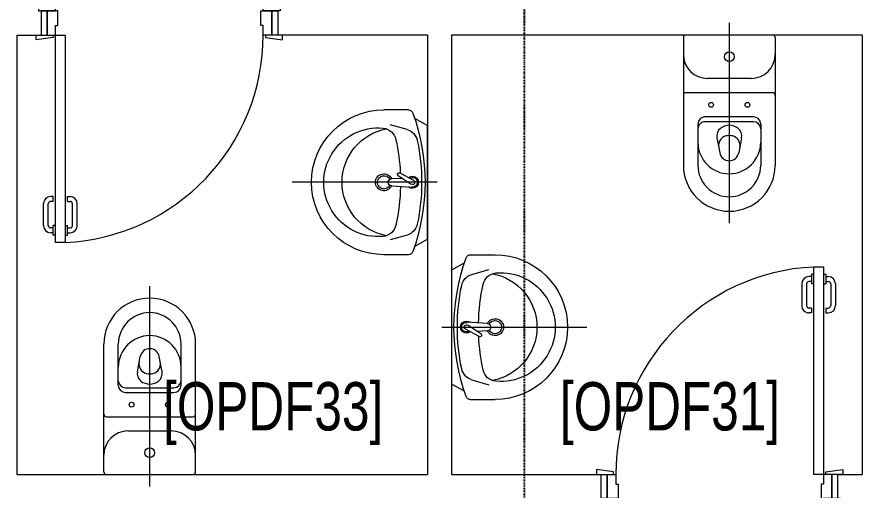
# Model space of a CAD drawing. Extents: x -12260 to 57327, y -29287 to 19916.
# Drawn here: x 34976 to 38476, y -8795 to -6835 of the extents above; entities that cross this region are included whole.
import ezdxf

# ---------------------------------------------------------------- set-up
doc = ezdxf.new("R2010")
doc.units = 0
doc.header["$LTSCALE"] = 0.25
doc.linetypes.add('DASHDOT', pattern=[25.4, 12.7, -6.35, 0, -6.35])
for name, color, linetype, lineweight in [('01-First Floor$0$72_EGR_BASE_TEXT', 252, 'Continuous', 5), ('01-First Floor$0$SANIT', 250, 'Continuous', 5), ('01-First Floor$0$Walls', 251, 'Continuous', 5), ('01-First Floor$0$Wooden Joinery', 251, 'Continuous', 5), ('E-LITE-CLNG-CNDT', 6, 'DASHDOT', 35), ('F-ALRM-CLNG-CNDT', 51, 'DASHDOT', 25)]:
    doc.layers.add(name, color=color, linetype=linetype, lineweight=lineweight)
doc.styles.add('01-First Floor$0$X3G_ENTITY_9F38', font='swisscl.ttf', dxfattribs={"height": 0.2})

# ---------------------------------------------------------------- blocks, each defined once
blk = doc.blocks.new('01-First Floor$0$A$C72370EFE')
at = {"layer": '01-First Floor$0$Wooden Joinery'}
for p, q in [((-0.01, -0.03), (-0.01, -0.07)), ((0, -0.03), (-0.01, -0.03)), ((0.04, -0.03), (0.05, -0.03)), ((0.05, -0.03), (0.05, -0.07)), ((-0.05, -0.07), (-0.05, -0.16)), ((-0.03, -0.07), (-0.03, -0.16)), ((-0.01, -0.04), (-0.02, -0.04)), ((-0.01, -0.06), (-0.02, -0.06)), ((0, -0.07), (-0.01, -0.07)), ((0.04, -0.07), (0.05, -0.07)), ((0.05, -0.04), (0.06, -0.04)), ((0.05, -0.06), (0.06, -0.06)), ((0.07, -0.07), (0.07, -0.16)), ((0.09, -0.07), (0.09, -0.16)), ((-0.01, -0.17), (-0.02, -0.17)), ((-0.01, -0.17), (-0.01, -0.19)), ((0.05, -0.17), (0.06, -0.17)), ((0.05, -0.17), (0.05, -0.19)), ((-0.01, -0.19), (-0.02, -0.19)), ((0.05, -0.19), (0.06, -0.19))]:
    blk.add_line(p, q, dxfattribs=at)
for centre, radius, start, end in [((-0.02, -0.07), 0.03, 90, 180), ((-0.02, -0.07), 0.01, 90, 180), ((0.06, -0.07), 0.03, 0, 90), ((0.06, -0.07), 0.01, 0, 90), ((-0.02, -0.16), 0.03, 180, 270), ((-0.02, -0.16), 0.01, 180, 270), ((0.06, -0.16), 0.01, 270, 0), ((0.06, -0.16), 0.03, 270, 0)]:
    blk.add_arc(centre, radius, start, end, dxfattribs=at)
blk = doc.blocks.new('01-First Floor$0$A$C5DAD61B4')
at = {"layer": '01-First Floor$0$Wooden Joinery'}
for points in [[(80, 959.1), (80, 969.1), (10, 979.1), (10, 959.1)], [(940, 959.1), (940, 969.1), (1010, 979.1), (1010, 959.1)], [(70, 859.1), (70, 849.1), (0, 839.1), (0, 859.1)], [(120, 859.1), (120, 0), (80, 0), (80, 859.1)], [(950, 859.1), (950, 849.1), (1020, 839.1), (1020, 859.1)]]:
    blk.add_lwpolyline(points, close=True, dxfattribs=at)
for points in [[(45, 859.1), (45, 959.1), (20, 959.1), (20, 859.1), (45, 859.1)], [(45, 859.1), (80, 859.1), (80, 899.1), (90, 899.1), (90, 959.1), (45, 959.1), (45, 859.1)], [(975, 859.1), (940, 859.1), (940, 899.1), (930, 899.1), (930, 959.1), (975, 959.1), (975, 859.1)], [(975, 859.1), (975, 959.1), (1000, 959.1), (1000, 859.1), (975, 859.1)]]:
    blk.add_lwpolyline(points, dxfattribs=at)
blk.add_arc((80, 859.1), 860, 272.666, 0, dxfattribs=at)
at = {"layer": '01-First Floor$0$Wooden Joinery', "xscale": 999.9999999998854, "yscale": 999.9999999998854, "zscale": 999.9999999998854, "rotation": 180}
blk.add_blockref('01-First Floor$0$A$C72370EFE', (120, 0), dxfattribs=at)
blk = doc.blocks.new('01-First Floor$0$WC manta')
at = {"layer": '01-First Floor$0$SANIT'}
for p, q in [((-0.13, 0.18), (-0.13, -0.18)), ((-0.12, 0.19), (0.41, 0.19)), ((0.109, 0.18), (0.109, -0.18)), ((0.239, 0.13), (0.41, 0.13)), ((0.05, 0.09), (0.05, -0.09)), ((0.209, 0.1), (0.209, -0.1)), ((0.229, 0.1), (0.229, -0.1)), ((0.2955, 0.051), (0.3581, 0.0393)), ((-0.18, 0), (0.65, 0)), ((0.2955, -0.051), (0.3581, -0.0393)), ((0.239, -0.13), (0.41, -0.13)), ((-0.12, -0.19), (0.41, -0.19))]:
    blk.add_line(p, q, dxfattribs=at)
for centre, radius in [((0.159, 0.0752), 0.01), ((-0.04, 0), 0.02), ((0.159, -0.0753), 0.01)]:
    blk.add_circle(centre, radius, dxfattribs=at)
for centre, radius, start, end in [((-0.12, 0.18), 0.01, 90, 180), ((-0.05, 0.09), 0.1, 0, 90), ((0.119, 0.18), 0.01, 90, 180), ((0.41, 0), 0.19, 270, 90), ((0.239, 0.1), 0.03, 90, 180), ((0.259, 0.1), 0.03, 90, 180), ((0.3147, 0), 0.13, 270, 90), ((0.41, 0), 0.13, 270, 90), ((0.3029, 0), 0.0588, 141.525, 218.475), ((0.2882, 0.0117), 0.04, 79.4289, 141.525), ((0.3271, 0.0044), 0.04, 79.4289, 166.4176), ((0.3507, 0), 0.04, 280.5711, 79.4289), ((0.3454, 0), 0.0588, 166.4176, 193.5824), ((0.3271, -0.0044), 0.04, 193.5824, 280.5711), ((0.2882, -0.0117), 0.04, 218.475, 280.5711), ((-0.05, -0.09), 0.1, 270, 0), ((0.239, -0.1), 0.03, 180, 270), ((0.259, -0.1), 0.03, 180, 270), ((-0.12, -0.18), 0.01, 180, 270), ((0.119, -0.18), 0.01, 180, 270)]:
    blk.add_arc(centre, radius, start, end, dxfattribs=at)
blk = doc.blocks.new('01-First Floor$0$lav-manta 60')
at = {"layer": '01-First Floor$0$SANIT'}
for p, q in [((0, 0.04), (0, -0.56)), ((-0.2658, -0.0529), (-0.2358, 0)), ((-0.2358, 0), (0.2358, 0)), ((0.2658, -0.0529), (0.2358, 0)), ((-0.015, -0.1473), (-0.0199, -0.064)), ((0.0274, -0.121), (-0.0078, -0.0673)), ((0.0389, -0.1142), (0.0087, -0.0575)), ((0.0191, -0.077), (0.0199, -0.064)), ((-0.3, -0.0789), (-0.3, -0.18)), ((-0.2185, -0.0841), (-0.2383, -0.1537)), ((0.2185, -0.0841), (0.2383, -0.1537)), ((0.3, -0.0789), (0.3, -0.18)), ((0.015, -0.1473), (0.0174, -0.1057))]:
    blk.add_line(p, q, dxfattribs=at)
for centre, radius, start, end in [((0, -0.8557), 0.8457, 70.1771, 109.8229), ((0, -0.8696), 0.8457, 78.1914, 101.8086), ((-0.28, -0.0789), 0.02, 109.8229, 180), ((-0.1608, -0.1006), 0.06, 101.8086, 164.0794), ((0, -0.0617), 0.025, 320.7474, 220.368), ((0, -0.0617), 0.02, 353.2671, 186.682), ((0, -0.0617), 0.00966, 25.4127, 215.9577), ((0.1608, -0.1006), 0.06, 15.9206, 78.1914), ((0.28, -0.0789), 0.02, 0, 70.1771), ((-0.1645, -0.189), 0.06, 102.0883, 174.8142), ((0, -0.9572), 0.8457, 91.1572, 102.0883), ((0, -0.9572), 0.8457, 88.5486, 88.844), ((0.0332, -0.1176), 0.00666, 210.6852, 30.6852), ((0, -0.9572), 0.8457, 77.9117, 87.4274), ((0.1645, -0.189), 0.06, 5.1858, 77.9117), ((0, -0.1282), 0.2252, 190.6097, 349.3903), ((0, -0.18), 0.035, 115.3106, 64.6894), ((0, -0.18), 0.0275, 117.1496, 62.8504), ((0, -0.1473), 0.015, 180, 0), ((0, -0.18), 0.3, 180, 0), ((0, -0.2039), 0.2252, 174.8142, 5.1858)]:
    blk.add_arc(centre, radius, start, end, dxfattribs=at)
blk = doc.blocks.new('01-First Floor')
at = {"layer": '01-First Floor$0$Walls'}
for p, q in [((34976, -6910), (34976, -8730)), ((34976, -6910), (35076, -6910)), ((36676, -6910), (36056, -6910)), ((36676, -6910), (36676, -8730)), ((38476, -6910), (36776, -6910)), ((36776, -6910), (36776, -8730)), ((38476, -6910), (38476, -8730)), ((34976, -8730), (36676, -8730)), ((36776, -8730), (37396, -8730)), ((38376, -8730), (38476, -8730))]:
    blk.add_line(p, q, dxfattribs=at)
at = {"layer": '01-First Floor$0$SANIT'}
for name, p, xscale, yscale, zscale, rotation in [('01-First Floor$0$WC manta', (37926, -7040), 999.9999999999995, 999.9999999999995, 999.9999999999995, 270), ('01-First Floor$0$lav-manta 60', (36676, -7520), -1000.000000000223, 1000.000000000223, 1000.000000000223, 270), ('01-First Floor$0$lav-manta 60', (36776, -8120), -1000.000000000223, 1000.000000000223, 1000.000000000223, 90), ('01-First Floor$0$WC manta', (35526, -8600), 999.9999999999995, 999.9999999999995, 999.9999999999995, 90.00000000000001)]:
    blk.add_blockref(name, p, dxfattribs=dict(at, xscale=xscale, yscale=yscale, zscale=zscale, rotation=rotation))
at = {"layer": '01-First Floor$0$Wooden Joinery'}
blk.add_blockref('01-First Floor$0$A$C5DAD61B4', (35056, -7769.1), dxfattribs=at)
at = {"layer": '01-First Floor$0$Wooden Joinery', "rotation": 180}
blk.add_blockref('01-First Floor$0$A$C5DAD61B4', (38396, -7870.9), dxfattribs=at)
at = {"layer": '01-First Floor$0$72_EGR_BASE_TEXT', "char_height": 200, "attachment_point": 2, "style": '01-First Floor$0$X3G_ENTITY_9F38'}
for s, insert in [('[OPDF33]', (36037.2, -8347.8, 0)), ('[OPDF31]', (37680.4, -8347.8, 0))]:
    blk.add_mtext(s, dxfattribs=dict(at, insert=insert))

msp = doc.modelspace()

# ---------------------------------------------------------------- linework, layer by layer
at = {"layer": 'F-ALRM-CLNG-CNDT'}
msp.add_lwpolyline([(37076.7, -4922.8), (37076.7, -10319.3, -0.198912), (37047.4, -10390), (36812.8, -10624.6)], format="xyb", dxfattribs=at)

# ---------------------------------------------------------------- block references
at = {"layer": 'E-LITE-CLNG-CNDT'}
msp.add_blockref('01-First Floor', (0, 0), dxfattribs=at)

doc.saveas('drawing.dxf')
